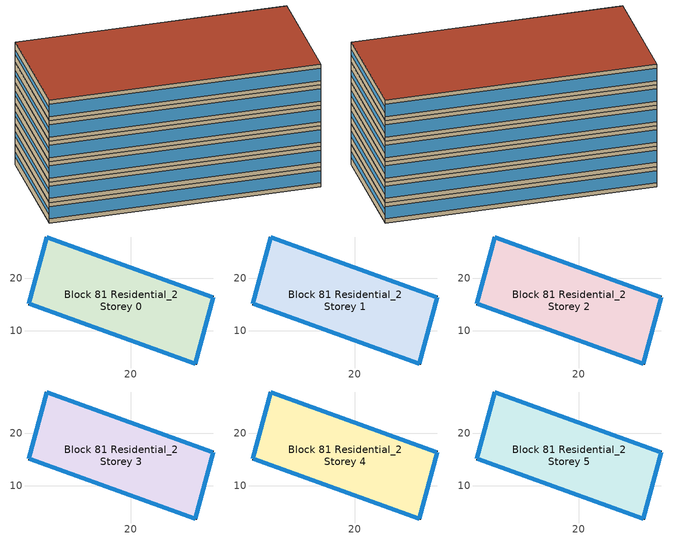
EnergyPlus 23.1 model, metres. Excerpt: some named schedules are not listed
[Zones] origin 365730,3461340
Block 81 Residential_2 Storey 0
 floor ground (Project Floor): 35.76,16.41 32.36,3.59 0.51,15.09 3.91,27.9 z0
 wall outside (Project Wall): 0.51,15.09 32.36,3.59 35.76,16.41 3.91,27.9 0.51,15.09 z0:3
 window (Residential_south_window_construction): 0.53,15.08 32.34,3.6 z0.6:2.4
 window (Residential_east_window_construction): 32.36,3.6 35.76,16.41 z1.12:1.88
 window (Residential_north_window_construction): 35.74,16.42 3.93,27.9 z0.6:2.4
 window (Residential_west_window_construction): 3.91,27.9 0.51,15.09 z1.2:1.8
 roof outside (Project Ceiling): 32.36,3.59 35.76,16.41 3.91,27.9 0.51,15.09 z3
Block 81 Residential_2 Storey 1
 floor outside (Project Floor): 35.76,16.41 32.36,3.59 0.51,15.09 3.91,27.9 z3
 wall outside (Project Wall): 0.51,15.09 32.36,3.59 35.76,16.41 3.91,27.9 0.51,15.09 z3:6
 window (Residential_south_window_construction): 0.53,15.08 32.34,3.6 z3.6:5.4
 window (Residential_east_window_construction): 32.36,3.6 35.76,16.41 z4.12:4.88
 window (Residential_north_window_construction): 35.74,16.42 3.93,27.9 z3.6:5.4
 window (Residential_west_window_construction): 3.91,27.9 0.51,15.09 z4.2:4.8
 roof outside (Project Ceiling): 32.36,3.59 35.76,16.41 3.91,27.9 0.51,15.09 z6
Block 81 Residential_2 Storey 2
 floor outside (Project Floor): 35.76,16.41 32.36,3.59 0.51,15.09 3.91,27.9 z6
 wall outside (Project Wall): 0.51,15.09 32.36,3.59 35.76,16.41 3.91,27.9 0.51,15.09 z6:9
 window (Residential_south_window_construction): 0.53,15.08 32.34,3.6 z6.6:8.4
 window (Residential_east_window_construction): 32.36,3.6 35.76,16.41 z7.12:7.88
 window (Residential_north_window_construction): 35.74,16.42 3.93,27.9 z6.6:8.4
 window (Residential_west_window_construction): 3.91,27.9 0.51,15.09 z7.2:7.8
 roof outside (Project Ceiling): 32.36,3.59 35.76,16.41 3.91,27.9 0.51,15.09 z9
Block 81 Residential_2 Storey 3
 floor outside (Project Floor): 35.76,16.41 32.36,3.59 0.51,15.09 3.91,27.9 z9
 wall outside (Project Wall): 0.51,15.09 32.36,3.59 35.76,16.41 3.91,27.9 0.51,15.09 z9:12
 window (Residential_south_window_construction): 0.53,15.08 32.34,3.6 z9.6:11.4
 window (Residential_east_window_construction): 32.36,3.6 35.76,16.41 z10.12:10.88
 window (Residential_north_window_construction): 35.74,16.42 3.93,27.9 z9.6:11.4
 window (Residential_west_window_construction): 3.91,27.9 0.51,15.09 z10.2:10.8
 roof outside (Project Ceiling): 32.36,3.59 35.76,16.41 3.91,27.9 0.51,15.09 z12
Block 81 Residential_2 Storey 4
 floor outside (Project Floor): 35.76,16.41 32.36,3.59 0.51,15.09 3.91,27.9 z12
 wall outside (Project Wall): 0.51,15.09 32.36,3.59 35.76,16.41 3.91,27.9 0.51,15.09 z12:15
 window (Residential_south_window_construction): 0.53,15.08 32.34,3.6 z12.6:14.4
 window (Residential_east_window_construction): 32.36,3.6 35.76,16.41 z13.12:13.88
 window (Residential_north_window_construction): 35.74,16.42 3.93,27.9 z12.6:14.4
 window (Residential_west_window_construction): 3.91,27.9 0.51,15.09 z13.2:13.8
 roof outside (Project Ceiling): 32.36,3.59 35.76,16.41 3.91,27.9 0.51,15.09 z15
Block 81 Residential_2 Storey 5
 floor outside (Project Floor): 35.76,16.41 32.36,3.59 0.51,15.09 3.91,27.9 z15
 wall outside (Project Wall): 0.51,15.09 32.36,3.59 35.76,16.41 3.91,27.9 0.51,15.09 z15:18
 window (Residential_south_window_construction): 0.53,15.08 32.34,3.6 z15.6:17.4
 window (Residential_east_window_construction): 32.36,3.6 35.76,16.41 z16.12:16.88
 window (Residential_north_window_construction): 35.74,16.42 3.93,27.9 z15.6:17.4
 window (Residential_west_window_construction): 3.91,27.9 0.51,15.09 z16.2:16.8
 roof outside (Project Flat Roof): 32.36,3.59 35.76,16.41 3.91,27.9 0.51,15.09 z18
[Building]
Building_1: North Axis=0; Terrain=City; Loads Convergence Tolerance Value=0.04; Temperature Convergence Tolerance Value=0.4; Solar Distribution=FullExterior; Maximum Number of Warmup Days=25; Minimum Number of Warmup Days=6
[Site:Location]
CHN Design_Conditions: Latitude=30; Longitude=114; Time Zone=8; Elevation=12
[SIZINGPERIOD:DESIGNDAY] Day of Month=21; DryBulb Temperature Range Modifier Type=DefaultMultipliers; Humidity Condition Type=Wetbulb; Barometric Pressure=101181; Rain Indicator=No; Snow Indicator=No; Daylight Saving Time Indicator=No; Sky Clearness=0; Begin Environment Reset Mode=FullResetAtBeginEnvironment
Name | Month | Day Type | Maximum DryBulb Temperature | Daily DryBulb Temperature Range | Wetbulb or DewPoint at Maximum DryBulb | Wind Speed | Wind Direction | Solar Model Indicator | ASHRAE Clear Sky Optical Depth for Beam Irradiance taub | ASHRAE Clear Sky Optical Depth for Diffuse Irradiance taud
Ann Htg 99.6% Condns DB | 1 | WinterDesignDay | -10 | 0 | -4.8 | 1 | 340 | ASHRAEClearSky | 0 | 0
Ann Clg .4% Condns DB=>MWB | 7 | SummerDesignDay | 40 | 6.6 | 27.1 | 3.5 | 220 | ASHRAETau | 0.781 | 1.413
[MATERIAL]
DefaultMaterial: Roughness=Rough; Thickness=0.1; Conductivity=0.1; Density=1000; Specific Heat=1000; Thermal Absorptance=0.9; Solar Absorptance=0.7; Visible Absorptance=0.7
[WINDOWMATERIAL:SIMPLEGLAZINGSYSTEM] Solar Heat Gain Coefficient=0.4; Visible Transmittance=0.6
Name | UFactor
Residential_east_window; Residential_south_window; Residential_north_window | 2
Residential_west_window | 1.5
[CONSTRUCTION]
Project Wall; Project Floor; Project Flat Roof; Project Ceiling: DefaultMaterial
Residential_east_window_construction: Residential_east_window
Residential_south_window_construction: Residential_south_window
Residential_west_window_construction: Residential_west_window
Residential_north_window_construction: Residential_north_window
[SPACE] Ceiling Height=autocalculate; Volume=autocalculate; Floor Area=autocalculate; Space Type=Residential
Name | Zone
Block 81 Residential_2 Storey 0_space | Block 81 Residential_2 Storey 0
Block 81 Residential_2 Storey 1_space | Block 81 Residential_2 Storey 1
Block 81 Residential_2 Storey 2_space | Block 81 Residential_2 Storey 2
Block 81 Residential_2 Storey 3_space | Block 81 Residential_2 Storey 3
Block 81 Residential_2 Storey 4_space | Block 81 Residential_2 Storey 4
Block 81 Residential_2 Storey 5_space | Block 81 Residential_2 Storey 5
[SPACELIST]
Residential: Block 81 Residential_2 Storey 0_space, Block 81 Residential_2 Storey 1_space, Block 81 Residential_2 Storey 2_space, Block 81 Residential_2 Storey 3_space, Block 81 Residential_2 Storey 4_space, Block 81 Residential_2 Storey 5_space
[ZONE] Type=1; Multiplier=1; Ceiling Height=autocalculate; Volume=autocalculate; Floor Area=autocalculate; Part of Total Floor Area=Yes
Block 81 Residential_2 Storey 0; Block 81 Residential_2 Storey 1; Block 81 Residential_2 Storey 2; Block 81 Residential_2 Storey 3; Block 81 Residential_2 Storey 4; Block 81 Residential_2 Storey 5
[PEOPLE]
People_for_residential: Zone or ZoneList or Space or SpaceList=Residential; Number of People Schedule=SeasonalSchedule_Schedule_residential_people; Number of People Calculation Method=People/Area; People per Floor Area=0.04; Fraction Radiant=0.3; Sensible Heat Fraction=autocalculate; Activity Level Schedule=SeasonalSchedule_Schedule_residential_activity; Carbon Dioxide Generation Rate=3.82e-08; Enable ASHRAE 55 Comfort Warnings=No; Mean Radiant Temperature Calculation Type=ZoneAveraged; Clothing Insulation Calculation Method=ClothingInsulationSchedule; Cold Stress Temperature Threshold=15.56; Heat Stress Temperature Threshold=30
[LIGHTS]
Light_for_residential: Zone or ZoneList or Space or SpaceList=Residential; Schedule=SeasonalSchedule_residential_lighting; Design Level Calculation Method=Watts/Area; Watts per Zone Floor Area=5; Return Air Fraction=0; Fraction Radiant=0.32; Fraction Visible=0.25; Fraction Replaceable=1; EndUse Subcategory=General; Return Air Fraction Calculated from Plenum Temperature=No; Return Air Fraction Function of Plenum Temperature Coefficient 1=0; Return Air Fraction Function of Plenum Temperature Coefficient 2=0
[ELECTRICEQUIPMENT]
Equipment_for_residential: Zone or ZoneList or Space or SpaceList=Residential; Schedule=SeasonalSchedule_Schedule_residential_equipment; Design Level Calculation Method=Watts/Area; Watts per Zone Floor Area=3.8; Fraction Latent=0; Fraction Radiant=0; Fraction Lost=0; EndUse Subcategory=Electric Equipment
[DAYLIGHTING:CONTROLS] Illuminance Setpoint at Reference Point 1=300
Name | Zone or Space | Glare Calculation Daylighting Reference Point | Daylighting Reference Point 1
Dlight_Block 81 Residential_2 Storey 0 | Block 81 Residential_2 Storey 0 | Rpoint_Block 81 Residential_2 Storey 0 | Rpoint_Block 81 Residential_2 Storey 0
Dlight_Block 81 Residential_2 Storey 1 | Block 81 Residential_2 Storey 1 | Rpoint_Block 81 Residential_2 Storey 1 | Rpoint_Block 81 Residential_2 Storey 1
Dlight_Block 81 Residential_2 Storey 2 | Block 81 Residential_2 Storey 2 | Rpoint_Block 81 Residential_2 Storey 2 | Rpoint_Block 81 Residential_2 Storey 2
Dlight_Block 81 Residential_2 Storey 3 | Block 81 Residential_2 Storey 3 | Rpoint_Block 81 Residential_2 Storey 3 | Rpoint_Block 81 Residential_2 Storey 3
Dlight_Block 81 Residential_2 Storey 4 | Block 81 Residential_2 Storey 4 | Rpoint_Block 81 Residential_2 Storey 4 | Rpoint_Block 81 Residential_2 Storey 4
Dlight_Block 81 Residential_2 Storey 5 | Block 81 Residential_2 Storey 5 | Rpoint_Block 81 Residential_2 Storey 5 | Rpoint_Block 81 Residential_2 Storey 5
[HVACTEMPLATE:THERMOSTAT]
Name | Heating Setpoint Schedule | Cooling Setpoint Schedule
Thermostat_for_office | SeasonalSchedule_office_heating | SeasonalSchedule_office_cooling
Thermostat_for_commercial | SeasonalSchedule_commerical_heating | SeasonalSchedule_commerical_cooling
Thermostat_for_residential | SeasonalSchedule_residential_heating | SeasonalSchedule_residential_cooling
Thermostat_for_school | SeasonalSchedule_school_heating | SeasonalSchedule_school_cooling
Thermostat_for_hospital | SeasonalSchedule_hospital_heating | SeasonalSchedule_hospital_cooling
Thermostat_for_industrial | SeasonalSchedule_Industrial_heating | SeasonalSchedule_Industrial_cooling
Thermostat_for_transport | SeasonalSchedule_transport_heating | SeasonalSchedule_transport_cooling
Thermostat_for_administration | SeasonalSchedule_administration_heating | SeasonalSchedule_administration_cooling
[HVACTEMPLATE:ZONE:IDEALLOADSAIRSYSTEM] Template Thermostat=Thermostat_for_residential; Maximum Heating Supply Air Temperature=50; Minimum Cooling Supply Air Temperature=13; Maximum Heating Supply Air Humidity Ratio=0.0156; Minimum Cooling Supply Air Humidity Ratio=0.0077; Heating Limit=NoLimit; Cooling Limit=NoLimit; Dehumidification Control Type=ConstantSensibleHeatRatio; Cooling Sensible Heat Ratio=0.7; Dehumidification Setpoint=60; Humidification Control Type=None; Humidification Setpoint=30; Outdoor Air Method=DetailedSpecification; Outdoor Air Flow Rate per Person=0.00944; Outdoor Air Flow Rate per Zone Floor Area=0; Outdoor Air Flow Rate per Zone=0; Design Specification Outdoor Air Object=Ventilation_for_residential; Demand Controlled Ventilation Type=None; Outdoor Air Economizer Type=NoEconomizer; Heat Recovery Type=None; Sensible Heat Recovery Effectiveness=0.7; Latent Heat Recovery Effectiveness=0.65
Block 81 Residential_2 Storey 0; Block 81 Residential_2 Storey 1; Block 81 Residential_2 Storey 2; Block 81 Residential_2 Storey 3; Block 81 Residential_2 Storey 4; Block 81 Residential_2 Storey 5
[DESIGNSPECIFICATION:OUTDOORAIR]
Ventilation_for_residential: Outdoor Air Method=Flow/Person; Outdoor Air Flow per Person=0.00833333; Outdoor Air Flow per Zone Floor Area=0; Outdoor Air Flow per Zone=0; Outdoor Air Flow Air Changes per Hour=0
[SCHEDULE:WEEK:DAILY]
Schedule_office_heating_summer_weekly: Schedule_office_heating_summer_hourly, Schedule_office_heating_summer_hourly, Schedule_office_heating_summer_hourly, Schedule_office_heating_summer_hourly, Schedule_office_heating_summer_hourly, Schedule_office_heating_summer_hourly, Schedule_office_heating_summer_hourly, Schedule_office_heating_summer_hourly, Schedule_office_heating_summer_hourly, Schedule_office_heating_summer_hourly, Schedule_office_heating_summer_hourly, Schedule_office_heating_summer_hourly
Schedule_office_heating_winnter_weekly: Schedule_office_heating_winnter_holiday_hourly, Schedule_office_heating_winnter_weekday_hourly, Schedule_office_heating_winnter_weekday_hourly, Schedule_office_heating_winnter_weekday_hourly, Schedule_office_heating_winnter_weekday_hourly, Schedule_office_heating_winnter_weekday_hourly, Schedule_office_heating_winnter_holiday_hourly, Schedule_office_heating_winnter_holiday_hourly, Schedule_office_heating_winnter_weekday_hourly, Schedule_office_heating_winnter_weekday_hourly, Schedule_office_heating_winnter_holiday_hourly, Schedule_office_heating_winnter_holiday_hourly
Schedule_office_cooling_winnter_weekly: Schedule_office_cooling_winter_hourly, Schedule_office_cooling_winter_hourly, Schedule_office_cooling_winter_hourly, Schedule_office_cooling_winter_hourly, Schedule_office_cooling_winter_hourly, Schedule_office_cooling_winter_hourly, Schedule_office_cooling_winter_hourly, Schedule_office_cooling_winter_hourly, Schedule_office_cooling_winter_hourly, Schedule_office_cooling_winter_hourly, Schedule_office_cooling_winter_hourly, Schedule_office_cooling_winter_hourly
Schedule_office_cooling_summer_weekly: Schedule_office_cooling_summer_holiday_hourly, Schedule_office_cooling_summer_weekday_hourly, Schedule_office_cooling_summer_weekday_hourly, Schedule_office_cooling_summer_weekday_hourly, Schedule_office_cooling_summer_weekday_hourly, Schedule_office_cooling_summer_weekday_hourly, Schedule_office_cooling_summer_holiday_hourly, Schedule_office_cooling_summer_holiday_hourly, Schedule_office_cooling_summer_weekday_hourly, Schedule_office_cooling_summer_weekday_hourly, Schedule_office_cooling_summer_holiday_hourly, Schedule_office_cooling_summer_holiday_hourly
Schedule_commerical_heating_summer_weekly: Schedule_commerical_heating_summer_hourly, Schedule_commerical_heating_summer_hourly, Schedule_commerical_heating_summer_hourly, Schedule_commerical_heating_summer_hourly, Schedule_commerical_heating_summer_hourly, Schedule_commerical_heating_summer_hourly, Schedule_commerical_heating_summer_hourly, Schedule_commerical_heating_summer_hourly, Schedule_commerical_heating_summer_hourly, Schedule_commerical_heating_summer_hourly, Schedule_commerical_heating_summer_hourly, Schedule_commerical_heating_summer_hourly
Schedule_commerical_heating_winnter_weekly: Schedule_commerical_heating_winnter_holiday_hourly, Schedule_commerical_heating_winnter_weekday_hourly, Schedule_commerical_heating_winnter_weekday_hourly, Schedule_commerical_heating_winnter_weekday_hourly, Schedule_commerical_heating_winnter_weekday_hourly, Schedule_commerical_heating_winnter_weekday_hourly, Schedule_commerical_heating_winnter_holiday_hourly, Schedule_commerical_heating_winnter_holiday_hourly, Schedule_commerical_heating_winnter_weekday_hourly, Schedule_commerical_heating_winnter_weekday_hourly, Schedule_commerical_heating_winnter_holiday_hourly, Schedule_commerical_heating_winnter_holiday_hourly
Schedule_commerical_cooling_winnter_weekly: Schedule_commerical_cooling_winter_hourly, Schedule_commerical_cooling_winter_hourly, Schedule_commerical_cooling_winter_hourly, Schedule_commerical_cooling_winter_hourly, Schedule_commerical_cooling_winter_hourly, Schedule_commerical_cooling_winter_hourly, Schedule_commerical_cooling_winter_hourly, Schedule_commerical_cooling_winter_hourly, Schedule_commerical_cooling_winter_hourly, Schedule_commerical_cooling_winter_hourly, Schedule_commerical_cooling_winter_hourly, Schedule_commerical_cooling_winter_hourly
Schedule_commerical_cooling_summer_weekly: Schedule_commerical_cooling_summer_holiday_hourly, Schedule_commerical_cooling_summer_weekday_hourly, Schedule_commerical_cooling_summer_weekday_hourly, Schedule_commerical_cooling_summer_weekday_hourly, Schedule_commerical_cooling_summer_weekday_hourly, Schedule_commerical_cooling_summer_weekday_hourly, Schedule_commerical_cooling_summer_holiday_hourly, Schedule_commerical_cooling_summer_holiday_hourly, Schedule_commerical_cooling_summer_weekday_hourly, Schedule_commerical_cooling_summer_weekday_hourly, Schedule_commerical_cooling_summer_holiday_hourly, Schedule_commerical_cooling_summer_holiday_hourly
Schedule_residential_heating_summer_weekly: Schedule_residential_heating_summer_hourly, Schedule_residential_heating_summer_hourly, Schedule_residential_heating_summer_hourly, Schedule_residential_heating_summer_hourly, Schedule_residential_heating_summer_hourly, Schedule_residential_heating_summer_hourly, Schedule_residential_heating_summer_hourly, Schedule_residential_heating_summer_hourly, Schedule_residential_heating_summer_hourly, Schedule_residential_heating_summer_hourly, Schedule_residential_heating_summer_hourly, Schedule_residential_heating_summer_hourly
Schedule_residential_heating_winnter_weekly: Schedule_residential_heating_winnter_holiday_hourly, Schedule_residential_heating_winnter_weekday_hourly, Schedule_residential_heating_winnter_weekday_hourly, Schedule_residential_heating_winnter_weekday_hourly, Schedule_residential_heating_winnter_weekday_hourly, Schedule_residential_heating_winnter_weekday_hourly, Schedule_residential_heating_winnter_holiday_hourly, Schedule_residential_heating_winnter_holiday_hourly, Schedule_residential_heating_winnter_weekday_hourly, Schedule_residential_heating_winnter_weekday_hourly, Schedule_residential_heating_winnter_holiday_hourly, Schedule_residential_heating_winnter_holiday_hourly
Schedule_residential_cooling_winnter_weekly: Schedule_residential_cooling_winter_hourly, Schedule_residential_cooling_winter_hourly, Schedule_residential_cooling_winter_hourly, Schedule_residential_cooling_winter_hourly, Schedule_residential_cooling_winter_hourly, Schedule_residential_cooling_winter_hourly, Schedule_residential_cooling_winter_hourly, Schedule_residential_cooling_winter_hourly, Schedule_residential_cooling_winter_hourly, Schedule_residential_cooling_winter_hourly, Schedule_residential_cooling_winter_hourly, Schedule_residential_cooling_winter_hourly
Schedule_residential_cooling_summer_weekly: Schedule_residential_cooling_summer_holiday_hourly, Schedule_residential_cooling_summer_weekday_hourly, Schedule_residential_cooling_summer_weekday_hourly, Schedule_residential_cooling_summer_weekday_hourly, Schedule_residential_cooling_summer_weekday_hourly, Schedule_residential_cooling_summer_weekday_hourly, Schedule_residential_cooling_summer_holiday_hourly, Schedule_residential_cooling_summer_holiday_hourly, Schedule_residential_cooling_summer_weekday_hourly, Schedule_residential_cooling_summer_weekday_hourly, Schedule_residential_cooling_summer_holiday_hourly, Schedule_residential_cooling_summer_holiday_hourly
Schedule_residential_lighting_weekly: Schedule_residential_lighting_holiday_hourly, Schedule_residential_lighting_weekday_hourly, Schedule_residential_lighting_weekday_hourly, Schedule_residential_lighting_weekday_hourly, Schedule_residential_lighting_weekday_hourly, Schedule_residential_lighting_weekday_hourly, Schedule_residential_lighting_holiday_hourly, Schedule_residential_lighting_holiday_hourly, Schedule_residential_lighting_weekday_hourly, Schedule_residential_lighting_weekday_hourly, Schedule_residential_lighting_holiday_hourly, Schedule_residential_lighting_holiday_hourly
Schedule_residential_equipment_weekly: Schedule_residential_equipment_holiday_hourly, Schedule_residential_equipment_weekday_hourly, Schedule_residential_equipment_weekday_hourly, Schedule_residential_equipment_weekday_hourly, Schedule_residential_equipment_weekday_hourly, Schedule_residential_equipment_weekday_hourly, Schedule_residential_equipment_holiday_hourly, Schedule_residential_equipment_holiday_hourly, Schedule_residential_equipment_weekday_hourly, Schedule_residential_equipment_weekday_hourly, Schedule_residential_equipment_holiday_hourly, Schedule_residential_equipment_holiday_hourly
Schedule_residential_people_weekly: Schedule_residential_people_holiday_hourly, Schedule_residential_people_weekday_hourly, Schedule_residential_people_weekday_hourly, Schedule_residential_people_weekday_hourly, Schedule_residential_people_weekday_hourly, Schedule_residential_people_weekday_hourly, Schedule_residential_people_holiday_hourly, Schedule_residential_people_holiday_hourly, Schedule_residential_people_weekday_hourly, Schedule_residential_people_weekday_hourly, Schedule_residential_people_holiday_hourly, Schedule_residential_people_holiday_hourly
Schedule_residential_activity_weekly: Schedule_residential_activity_holiday_hourly, Schedule_residential_activity_weekday_hourly, Schedule_residential_activity_weekday_hourly, Schedule_residential_activity_weekday_hourly, Schedule_residential_activity_weekday_hourly, Schedule_residential_activity_weekday_hourly, Schedule_residential_activity_holiday_hourly, Schedule_residential_activity_holiday_hourly, Schedule_residential_activity_weekday_hourly, Schedule_residential_activity_weekday_hourly, Schedule_residential_activity_holiday_hourly, Schedule_residential_activity_holiday_hourly
Schedule_school_heating_summer_weekly: Schedule_school_heating_summer_hourly, Schedule_school_heating_summer_hourly, Schedule_school_heating_summer_hourly, Schedule_school_heating_summer_hourly, Schedule_school_heating_summer_hourly, Schedule_school_heating_summer_hourly, Schedule_school_heating_summer_hourly, Schedule_school_heating_summer_hourly, Schedule_school_heating_summer_hourly, Schedule_school_heating_summer_hourly, Schedule_school_heating_summer_hourly, Schedule_school_heating_summer_hourly
Schedule_school_heating_winnter_weekly: Schedule_school_heating_winnter_holiday_hourly, Schedule_school_heating_winnter_weekday_hourly, Schedule_school_heating_winnter_weekday_hourly, Schedule_school_heating_winnter_weekday_hourly, Schedule_school_heating_winnter_weekday_hourly, Schedule_school_heating_winnter_weekday_hourly, Schedule_school_heating_winnter_holiday_hourly, Schedule_school_heating_winnter_holiday_hourly, Schedule_school_heating_winnter_weekday_hourly, Schedule_school_heating_winnter_weekday_hourly, Schedule_school_heating_winnter_holiday_hourly, Schedule_school_heating_winnter_holiday_hourly
Schedule_school_cooling_winnter_weekly: Schedule_school_cooling_winter_hourly, Schedule_school_cooling_winter_hourly, Schedule_school_cooling_winter_hourly, Schedule_school_cooling_winter_hourly, Schedule_school_cooling_winter_hourly, Schedule_school_cooling_winter_hourly, Schedule_school_cooling_winter_hourly, Schedule_school_cooling_winter_hourly, Schedule_school_cooling_winter_hourly, Schedule_school_cooling_winter_hourly, Schedule_school_cooling_winter_hourly, Schedule_school_cooling_winter_hourly
Schedule_school_cooling_summer_weekly: Schedule_school_cooling_summer_holiday_hourly, Schedule_school_cooling_summer_weekday_hourly, Schedule_school_cooling_summer_weekday_hourly, Schedule_school_cooling_summer_weekday_hourly, Schedule_school_cooling_summer_weekday_hourly, Schedule_school_cooling_summer_weekday_hourly, Schedule_school_cooling_summer_holiday_hourly, Schedule_school_cooling_summer_holiday_hourly, Schedule_school_cooling_summer_weekday_hourly, Schedule_school_cooling_summer_weekday_hourly, Schedule_school_cooling_summer_holiday_hourly, Schedule_school_cooling_summer_holiday_hourly
[SCHEDULE:YEAR]
SeasonalSchedule_office_heating: Schedule_office_heating_winnter_weekly, 1, 1, 3, 31, Schedule_office_heating_summer_weekly, 4, 1, 11, 30, Schedule_office_heating_winnter_weekly, 12, 1, 12, 31
SeasonalSchedule_office_cooling: Schedule_office_cooling_winnter_weekly, 1, 1, 5, 31, Schedule_office_cooling_summer_weekly, 6, 1, 9, 30, Schedule_office_cooling_winnter_weekly, 10, 1, 12, 31
SeasonalSchedule_commerical_heating: Schedule_commerical_heating_winnter_weekly, 1, 1, 3, 31, Schedule_commerical_heating_summer_weekly, 4, 1, 11, 30, Schedule_commerical_heating_winnter_weekly, 12, 1, 12, 31
SeasonalSchedule_commerical_cooling: Schedule_commerical_cooling_winnter_weekly, 1, 1, 5, 31, Schedule_commerical_cooling_summer_weekly, 6, 1, 9, 30, Schedule_commerical_cooling_winnter_weekly, 10, 1, 12, 31
SeasonalSchedule_residential_heating: Schedule_residential_heating_winnter_weekly, 1, 1, 3, 31, Schedule_residential_heating_summer_weekly, 4, 1, 11, 30, Schedule_residential_heating_winnter_weekly, 12, 1, 12, 31
SeasonalSchedule_residential_cooling: Schedule_residential_cooling_winnter_weekly, 1, 1, 5, 31, Schedule_residential_cooling_summer_weekly, 6, 1, 9, 30, Schedule_residential_cooling_winnter_weekly, 10, 1, 12, 31
SeasonalSchedule_residential_lighting: Schedule_residential_lighting_weekly, 1, 1, 12, 31
SeasonalSchedule_Schedule_residential_equipment: Schedule_residential_equipment_weekly, 1, 1, 12, 31
SeasonalSchedule_Schedule_residential_people: Schedule_residential_people_weekly, 1, 1, 12, 31
SeasonalSchedule_Schedule_residential_activity: Schedule_residential_activity_weekly, 1, 1, 12, 31
SeasonalSchedule_school_heating: Schedule_school_heating_winnter_weekly, 1, 1, 3, 31, Schedule_school_heating_summer_weekly, 4, 1, 11, 30, Schedule_school_heating_winnter_weekly, 12, 1, 12, 31
SeasonalSchedule_school_cooling: Schedule_school_cooling_winnter_weekly, 1, 1, 5, 31, Schedule_school_cooling_summer_weekly, 6, 1, 9, 30, Schedule_school_cooling_winnter_weekly, 10, 1, 12, 31
SeasonalSchedule_hospital_heating: Schedule_hospital_heating_winnter_weekly, 1, 1, 3, 31, Schedule_hospital_heating_summer_weekly, 4, 1, 11, 30, Schedule_hospital_heating_winnter_weekly, 12, 1, 12, 31
SeasonalSchedule_hospital_cooling: Schedule_hospital_cooling_winnter_weekly, 1, 1, 5, 31, Schedule_hospital_cooling_summer_weekly, 6, 1, 9, 30, Schedule_hospital_cooling_winnter_weekly, 10, 1, 12, 31
SeasonalSchedule_Industrial_heating: Schedule_Industrial_heating_winnter_weekly, 1, 1, 3, 31, Schedule_Industrial_heating_summer_weekly, 4, 1, 11, 30, Schedule_Industrial_heating_winnter_weekly, 12, 1, 12, 31
SeasonalSchedule_Industrial_cooling: Schedule_Industrial_cooling_winnter_weekly, 1, 1, 5, 31, Schedule_Industrial_cooling_summer_weekly, 6, 1, 9, 30, Schedule_Industrial_cooling_winnter_weekly, 10, 1, 12, 31
SeasonalSchedule_transport_heating: Schedule_transport_heating_winnter_weekly, 1, 1, 3, 31, Schedule_transport_heating_summer_weekly, 4, 1, 11, 30, Schedule_transport_heating_winnter_weekly, 12, 1, 12, 31
SeasonalSchedule_transport_cooling: Schedule_transport_cooling_winnter_weekly, 1, 1, 5, 31, Schedule_transport_cooling_summer_weekly, 6, 1, 9, 30, Schedule_transport_cooling_winnter_weekly, 10, 1, 12, 31
SeasonalSchedule_administration_heating: Schedule_administration_heating_winnter_weekly, 1, 1, 3, 31, Schedule_administration_heating_summer_weekly, 4, 1, 11, 30, Schedule_administration_heating_winnter_weekly, 12, 1, 12, 31
SeasonalSchedule_administration_cooling: Schedule_administration_cooling_winnter_weekly, 1, 1, 5, 31, Schedule_administration_cooling_summer_weekly, 6, 1, 9, 30, Schedule_administration_cooling_winnter_weekly, 10, 1, 12, 31
